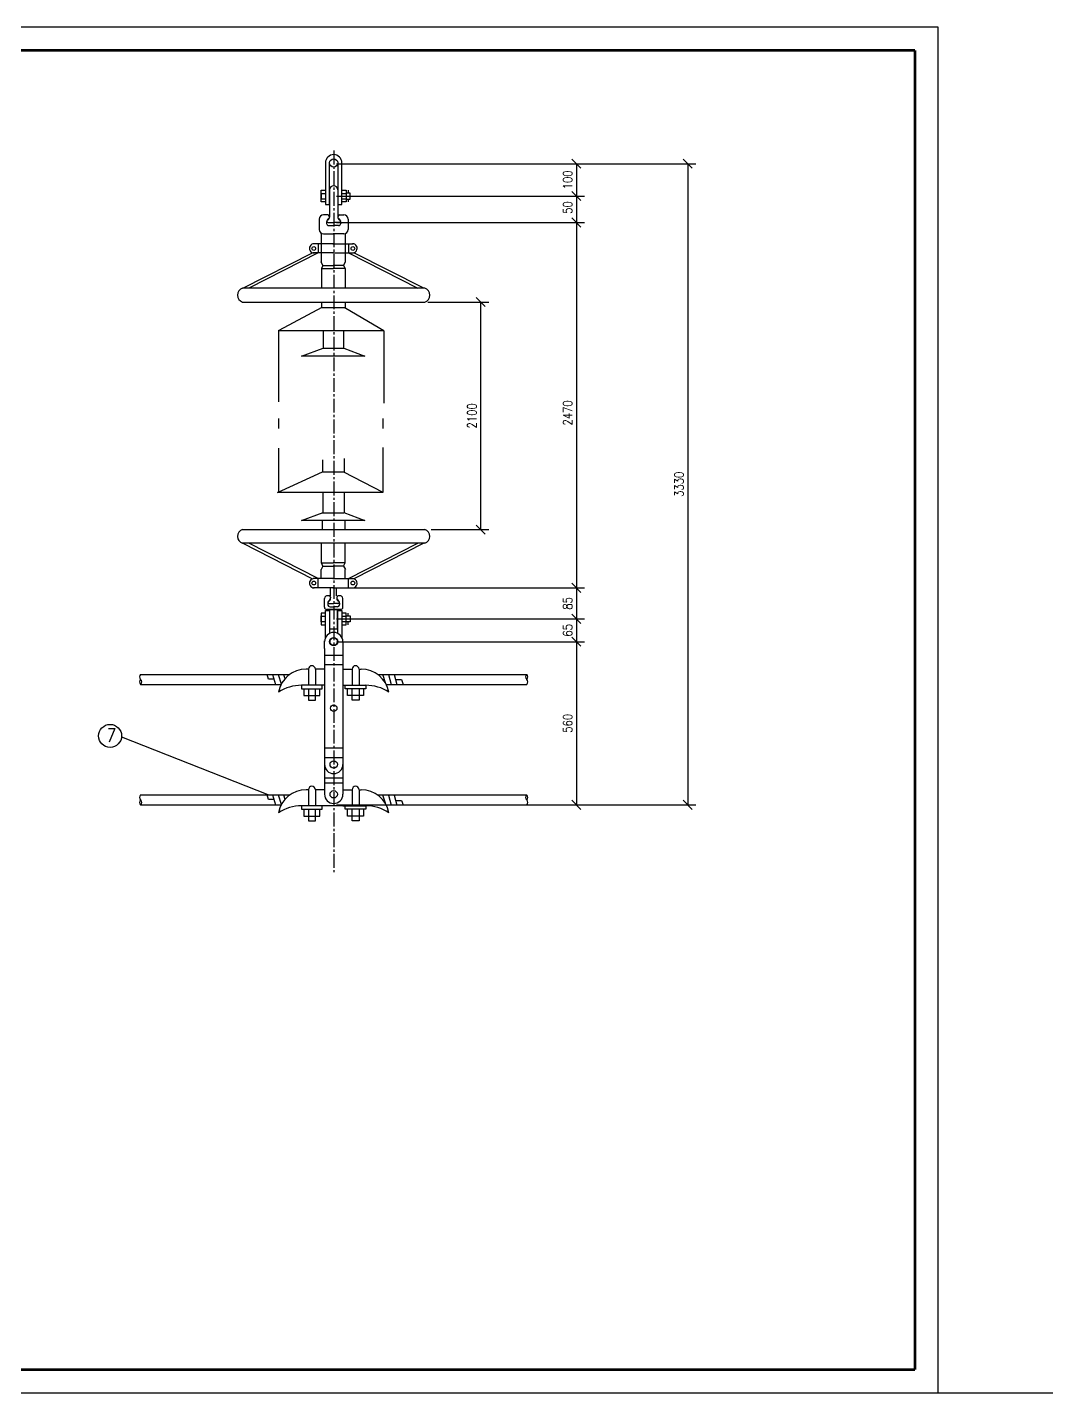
# Model space of a CAD drawing. Extents: x 2254 to 4895, y 1292 to 2309.
# Drawn here: x 3457.3 to 3679.1, y 1651.8 to 1948.8 of the extents above; entities that cross this region are included whole.
import ezdxf

# ---------------------------------------------------------------- set-up
doc = ezdxf.new("R2010")
doc.units = 0
doc.header["$LTSCALE"] = 4
doc.header["$MEASUREMENT"] = 0
doc.linetypes.add('CENTER2', pattern=[1.125, 0.75, -0.125, 0.125, -0.125])
doc.layers.get('0').update_dxf_attribs({"linetype": 'CONTINUOUS'})
doc.layers.get('Defpoints').update_dxf_attribs({"linetype": 'CONTINUOUS'})
for name, color, linetype in [('1', 7, 'CONTINUOUS'), ('CHI', 4, 'CONTINUOUS'), ('ZSSignLayer', 7, 'CONTINUOUS')]:
    doc.layers.add(name, color=color, linetype=linetype)
doc.styles.add('HZ', font='txt.shx', dxfattribs={"width": 0.8, "bigfont": 'hztxt.shx'})
doc.styles.add('标准', font='txt.shx', dxfattribs={"width": 0.8, "oblique": 5})
doc.dimstyles.new('D2N', dxfattribs={"dimscale": 10, "dimtxt": 0.2, "dimasz": 0, "dimexe": 0.18, "dimexo": 0.06, "dimgap": 0.09, "dimtad": 1, "dimdec": 4, "dimzin": 0, "dimdsep": 46, "dimtxsty": 'HZ', "dimtsz": 0.1, "dimcen": 0.09, "dimadec": 0, "dimazin": 0, "dimtfac": 0.9, "dimtdec": 4, "dimtix": 1, "dimtmove": 2, "dimatfit": 3, "dimfxl": 1, "dimtolj": 1, "dimtzin": 0, "dimarcsym": 0})

# ---------------------------------------------------------------- blocks, each defined once
blk = doc.blocks.new('*D85')
at = {"color": 0, "lineweight": -2, "transparency": 16777216}
for p, q in [((3524.56, 1919.13), (3578.56, 1919.13)), ((3577.76, 1918.13), (3575.76, 1920.13)), ((3576.76, 1919.13), (3576.76, 1906.35)), ((3575.76, 1907.35), (3577.76, 1905.35)), ((3524.59, 1906.35), (3578.56, 1906.35))]:
    blk.add_line(p, q, dxfattribs=at)
at = {"layer": 'Defpoints', "color": 0, "ltscale": 0.1, "transparency": 16777216}
for p in [(3523.96, 1919.13), (3523.99, 1906.35), (3576.76, 1906.35)]:
    blk.add_point(p, dxfattribs=at)
at = {"color": 0, "ltscale": 0.1, "transparency": 16777216, "insert": (3574.86, 1909.59), "char_height": 2, "attachment_point": 5, "rotation": 90, "style": 'HZ'}
blk.add_mtext('\\A1;50', dxfattribs=at)
blk = doc.blocks.new('*D86')
at = {"color": 0, "lineweight": -2, "transparency": 16777216}
for p, q in [((3544.41, 1889.04), (3557.73, 1889.04)), ((3556.93, 1888.04), (3554.93, 1890.04)), ((3555.93, 1889.04), (3555.93, 1839.53)), ((3545.15, 1839.53), (3557.73, 1839.53)), ((3554.93, 1840.53), (3556.93, 1838.53))]:
    blk.add_line(p, q, dxfattribs=at)
at = {"layer": 'Defpoints', "color": 0, "ltscale": 0.1, "transparency": 16777216}
for p in [(3543.81, 1889.04), (3544.55, 1839.53), (3555.93, 1839.53)]:
    blk.add_point(p, dxfattribs=at)
at = {"color": 0, "ltscale": 0.1, "transparency": 16777216, "insert": (3554.03, 1864.28), "char_height": 2, "attachment_point": 5, "rotation": 90, "style": 'HZ'}
blk.add_mtext('\\A1;2100', dxfattribs=at)
blk = doc.blocks.new('*D87')
at = {"color": 0, "lineweight": -2, "transparency": 16777216}
for p, q in [((3524.56, 1826.87), (3578.56, 1826.87)), ((3577.76, 1825.87), (3575.76, 1827.87)), ((3576.76, 1826.87), (3576.76, 1820.11)), ((3575.76, 1821.11), (3577.76, 1819.11)), ((3524.56, 1820.11), (3578.56, 1820.11))]:
    blk.add_line(p, q, dxfattribs=at)
at = {"layer": 'Defpoints', "color": 0, "ltscale": 0.1, "transparency": 16777216}
for p in [(3523.96, 1826.87), (3523.96, 1820.11), (3576.76, 1820.11)]:
    blk.add_point(p, dxfattribs=at)
at = {"color": 0, "ltscale": 0.1, "transparency": 16777216, "insert": (3574.86, 1823.49), "char_height": 2, "attachment_point": 5, "rotation": 90, "style": 'HZ'}
blk.add_mtext('\\A1;85', dxfattribs=at)
blk = doc.blocks.new('*D88')
at = {"color": 0, "lineweight": -2, "transparency": 16777216}
for p, q in [((3524.56, 1815.15), (3578.56, 1815.15)), ((3577.76, 1814.15), (3575.76, 1816.15)), ((3576.76, 1815.15), (3576.76, 1779.66)), ((3524.56, 1779.66), (3578.56, 1779.66)), ((3575.76, 1780.66), (3577.76, 1778.66))]:
    blk.add_line(p, q, dxfattribs=at)
at = {"layer": 'Defpoints', "color": 0, "ltscale": 0.1, "transparency": 16777216}
for p in [(3523.96, 1815.15), (3523.96, 1779.66), (3576.76, 1779.66)]:
    blk.add_point(p, dxfattribs=at)
at = {"color": 0, "ltscale": 0.1, "transparency": 16777216, "insert": (3574.86, 1797.41), "char_height": 2, "attachment_point": 5, "rotation": 90, "style": 'HZ'}
blk.add_mtext('\\A1;560', dxfattribs=at)

msp = doc.modelspace()

# ---------------------------------------------------------------- linework, layer by layer
at = {"color": 7}
for p, q in [((3655.44336, 1948.8), (3235.44336, 1948.8)), ((3655.44336, 1651.8), (3655.44336, 1948.8)), ((3522.1611, 1919.29746), (3522.1611, 1910.28226)), ((3523.0611, 1910.28226), (3523.0611, 1919.29746)), ((3524.5611, 1919.1307), (3578.56111, 1919.1307)), ((3524.5611, 1919.1307), (3602.77292, 1919.1307)), ((3524.8611, 1919.29746), (3524.8611, 1910.28226)), ((3525.7611, 1910.28226), (3525.7611, 1919.29746)), ((3577.76111, 1918.1307), (3575.76111, 1920.1307)), ((3576.76111, 1919.1307), (3576.76111, 1912.10111)), ((3601.97292, 1918.1307), (3599.97292, 1920.1307)), ((3600.97292, 1919.1307), (3600.97292, 1779.66346)), ((3521.2611, 1911.45226), (3521.2611, 1913.34226)), ((3521.2611, 1913.34226), (3522.1611, 1913.34226)), ((3521.2611, 1912.71226), (3521.2611, 1911.45226)), ((3522.1611, 1913.34226), (3522.1611, 1912.71226)), ((3523.0611, 1913.43226), (3523.0611, 1907.50242)), ((3524.8611, 1913.43226), (3524.8611, 1908.25726)), ((3524.8611, 1913.43226), (3524.8611, 1907.50242)), ((3525.7611, 1913.34226), (3526.6611, 1913.34226)), ((3525.76114, 1912.71226), (3525.7611, 1912.71226)), ((3526.6611, 1913.34226), (3526.6611, 1910.82226)), ((3527.5611, 1912.71226), (3526.6629, 1912.71226)), ((3527.1111, 1913.34226), (3527.1111, 1912.71226)), ((3527.5611, 1911.45226), (3527.5611, 1912.71226)), ((3577.76111, 1911.10111), (3575.76111, 1913.10111)), ((3521.2611, 1912.65348), (3522.16625, 1912.65348)), ((3521.2611, 1911.5235), (3522.16383, 1911.5235)), ((3521.2611, 1910.82226), (3521.2611, 1911.45226)), ((3522.1611, 1910.82226), (3521.2611, 1910.82226)), ((3522.1611, 1911.45226), (3522.1611, 1910.82226)), ((3522.1611, 1910.28226), (3523.0611, 1910.28226)), ((3524.5611, 1912.10111), (3578.56111, 1912.10111)), ((3524.8611, 1910.28226), (3525.7611, 1910.28226)), ((3525.7611, 1911.45226), (3525.76114, 1911.45226)), ((3525.7611, 1910.82226), (3525.7611, 1911.45226)), ((3526.6611, 1910.82226), (3525.7611, 1910.82226)), ((3525.76114, 1912.64875), (3526.6629, 1912.64875)), ((3525.76357, 1911.51196), (3526.66338, 1911.51196)), ((3526.6629, 1911.45226), (3527.5611, 1911.45226)), ((3527.1111, 1911.45226), (3527.1111, 1910.82226)), ((3577.76111, 1905.35499), (3575.76111, 1907.35499)), ((3522.41255, 1906.4488), (3522.41255, 1906.15662)), ((3522.75265, 1906.35499), (3523.92955, 1906.35499)), ((3522.91255, 1905.65662), (3523.92955, 1905.65662)), ((3525.16955, 1906.35499), (3523.99265, 1906.35499)), ((3525.00965, 1905.65662), (3523.99265, 1905.65662)), ((3524.59265, 1906.35499), (3578.56111, 1906.35499)), ((3525.50965, 1906.4488), (3525.50965, 1906.15662)), ((3576.76111, 1906.35499), (3576.76111, 1823.4701)), ((3521.93886, 1822.67836), (3521.93886, 1824.58367)), ((3525.98334, 1822.67836), (3525.98334, 1824.58367)), ((3521.2611, 1821.38009), (3521.2611, 1820.75009)), ((3522.1611, 1821.38009), (3521.2611, 1821.38009)), ((3521.2611, 1820.75009), (3521.2611, 1818.86009)), ((3521.2611, 1819.49009), (3521.2611, 1820.75009)), ((3521.2611, 1820.67885), (3522.16383, 1820.67885)), ((3522.1611, 1821.92009), (3523.0611, 1821.92009)), ((3522.1611, 1816.04344), (3522.1611, 1821.92009)), ((3522.1611, 1820.75009), (3522.1611, 1821.38009)), ((3522.43886, 1822.17836), (3525.48334, 1822.17836)), ((3525.48334, 1822.17836), (3522.43886, 1822.17836)), ((3522.66392, 1823.56391), (3522.66392, 1823.27173)), ((3523.00402, 1823.4701), (3523.9611, 1823.4701)), ((3523.0611, 1821.92009), (3523.0611, 1816.95885)), ((3523.16392, 1822.77173), (3523.9611, 1822.77173)), ((3524.91818, 1823.4701), (3523.9611, 1823.4701)), ((3524.75828, 1822.77173), (3523.9611, 1822.77173)), ((3524.8611, 1821.92009), (3525.7611, 1821.92009)), ((3524.8611, 1816.95959), (3524.8611, 1821.92009)), ((3525.25828, 1823.56391), (3525.25828, 1823.27173)), ((3525.7611, 1821.92009), (3525.7611, 1816.04644)), ((3525.7611, 1821.38009), (3525.7611, 1820.75009)), ((3526.6611, 1821.38009), (3525.7611, 1821.38009)), ((3525.7611, 1820.75009), (3525.76114, 1820.75009)), ((3525.76357, 1820.6904), (3526.66338, 1820.6904)), ((3526.6611, 1818.86009), (3526.6611, 1821.38009)), ((3526.6629, 1820.75009), (3527.5611, 1820.75009)), ((3527.1111, 1820.75009), (3527.1111, 1821.38009)), ((3527.5611, 1820.75009), (3527.5611, 1819.49009)), ((3577.76111, 1819.10987), (3575.76111, 1821.10987)), ((3521.2611, 1819.54888), (3522.16625, 1819.54888)), ((3521.2611, 1818.86009), (3522.1611, 1818.86009)), ((3522.1611, 1818.86009), (3522.1611, 1819.49009)), ((3524.5611, 1820.10987), (3578.56111, 1820.10987)), ((3525.76114, 1819.49009), (3525.7611, 1819.49009)), ((3525.7611, 1818.86009), (3526.6611, 1818.86009)), ((3525.76114, 1819.5536), (3526.6629, 1819.5536)), ((3527.5611, 1819.49009), (3526.6629, 1819.49009)), ((3527.1111, 1818.86009), (3527.1111, 1819.49009)), ((3576.76111, 1820.10987), (3576.76111, 1815.15368)), ((3521.96809, 1813.68266), (3521.96809, 1815.33132)), ((3524.5611, 1815.15368), (3578.56111, 1815.15368)), ((3525.96183, 1815.17316), (3525.96183, 1811.43052)), ((3525.96809, 1814.67529), (3525.96809, 1813.68266)), ((3577.76111, 1814.15368), (3575.76111, 1816.15368)), ((3521.96809, 1813.68266), (3521.96809, 1808.18266)), ((3525.96809, 1812.18266), (3521.96809, 1812.18266)), ((3521.96809, 1812.18266), (3521.96809, 1810.18266)), ((3525.96809, 1813.68266), (3525.96809, 1808.18266)), ((3518.44147, 1809.18266), (3517.96809, 1809.18266)), ((3518.46809, 1809.18266), (3518.46809, 1805.68266)), ((3521.96809, 1809.18266), (3519.93208, 1809.18266)), ((3519.96809, 1809.18266), (3519.96809, 1805.68266)), ((3521.96809, 1810.18266), (3525.96809, 1810.18266)), ((3525.96809, 1809.18266), (3527.95768, 1809.18266)), ((3527.96809, 1809.18266), (3527.96809, 1805.68266)), ((3529.4483, 1809.18266), (3529.96809, 1809.18266)), ((3529.46809, 1809.18266), (3529.46809, 1805.68266)), ((3509.76809, 1807.03266), (3509.46809, 1808.03266)), ((3510.89309, 1807.03266), (3509.76809, 1807.03266)), ((3510.61809, 1808.03266), (3511.31809, 1805.88266)), ((3511.91809, 1808.03266), (3512.51809, 1805.98266)), ((3513.06809, 1808.03266), (3513.36809, 1807.13266)), ((3521.96809, 1808.18266), (3521.96809, 1781.96346)), ((3525.96809, 1808.18266), (3525.96809, 1781.96346)), ((3535.21809, 1806.24398), (3534.66809, 1807.99398)), ((3535.86809, 1807.99398), (3536.46809, 1805.81898)), ((3537.11809, 1807.99398), (3537.71809, 1805.81898)), ((3537.45326, 1806.90876), (3538.7453, 1806.90876)), ((3538.7453, 1806.90876), (3539.0883, 1805.82391)), ((3516.96809, 1805.68266), (3516.96809, 1804.93266)), ((3521.96809, 1805.68266), (3516.96809, 1805.68266)), ((3516.96809, 1804.93266), (3521.46809, 1804.93266)), ((3517.46809, 1804.93266), (3517.46809, 1803.43266)), ((3517.46809, 1803.43266), (3520.96809, 1803.43266)), ((3518.46809, 1804.93266), (3518.46809, 1802.43266)), ((3519.96809, 1802.43266), (3519.96809, 1804.93266)), ((3520.96809, 1803.43266), (3520.96809, 1804.93266)), ((3521.46809, 1804.93266), (3521.46809, 1805.68266)), ((3525.96809, 1805.68266), (3530.96809, 1805.68266)), ((3526.46809, 1804.93266), (3526.46809, 1805.68266)), ((3530.96809, 1804.93266), (3526.46809, 1804.93266)), ((3526.96809, 1803.43266), (3526.96809, 1804.93266)), ((3530.46809, 1803.43266), (3526.96809, 1803.43266)), ((3527.96809, 1802.43266), (3527.96809, 1804.93266)), ((3529.46809, 1804.93266), (3529.46809, 1802.43266)), ((3530.46809, 1804.93266), (3530.46809, 1803.43266)), ((3530.96809, 1805.68266), (3530.96809, 1804.93266)), ((3518.46809, 1802.43266), (3519.96809, 1802.43266)), ((3529.46809, 1802.43266), (3527.96809, 1802.43266)), ((3525.96809, 1791.96346), (3521.96809, 1791.96346)), ((3521.96809, 1791.96346), (3521.96809, 1789.96346)), ((3521.96809, 1789.96346), (3525.96809, 1789.96346)), ((3525.96809, 1785.46346), (3521.96809, 1785.46346)), ((3521.96809, 1785.46346), (3521.96809, 1784.46346)), ((3518.44147, 1782.96346), (3517.96809, 1782.96346)), ((3518.46809, 1782.96346), (3518.46809, 1779.46346)), ((3521.96809, 1782.96346), (3519.96561, 1782.96346)), ((3519.96809, 1782.96346), (3519.96809, 1779.46346)), ((3521.96809, 1784.46346), (3525.96809, 1784.46346)), ((3525.96809, 1782.96346), (3527.97573, 1782.96346)), ((3527.96809, 1782.96346), (3527.96809, 1779.46346)), ((3529.44572, 1782.96346), (3529.96809, 1782.96346)), ((3529.46809, 1782.96346), (3529.46809, 1779.46346)), ((3509.76809, 1780.83061), (3509.46809, 1781.83061)), ((3510.89309, 1780.83061), (3509.76809, 1780.83061)), ((3510.61809, 1781.83061), (3511.31809, 1779.68061)), ((3511.91809, 1781.83061), (3512.51809, 1779.78061)), ((3513.06809, 1781.83061), (3513.36809, 1780.93061)), ((3521.96809, 1779.46346), (3516.96809, 1779.46346)), ((3516.96809, 1779.46346), (3516.96809, 1778.71346)), ((3521.46809, 1778.71346), (3521.46809, 1779.46346)), ((3525.96809, 1779.46346), (3521.96809, 1779.46346)), ((3524.5611, 1779.66346), (3602.77292, 1779.66346)), ((3525.96809, 1779.46346), (3530.96809, 1779.46346)), ((3526.46809, 1778.71346), (3526.46809, 1779.46346)), ((3530.96809, 1779.46346), (3530.96809, 1778.71346)), ((3535.21809, 1780.05277), (3534.66809, 1781.80277)), ((3535.86809, 1781.80277), (3536.46809, 1779.62777)), ((3537.11809, 1781.80277), (3537.71809, 1779.62777)), ((3537.41974, 1780.62383), (3538.72725, 1780.62383)), ((3538.72725, 1780.62383), (3539.05477, 1779.64496)), ((3601.97292, 1778.66346), (3599.97292, 1780.66346)), ((3516.96809, 1778.71346), (3521.46809, 1778.71346)), ((3517.46809, 1778.71346), (3517.46809, 1777.21346)), ((3517.46809, 1777.21346), (3520.96809, 1777.21346)), ((3518.46809, 1778.71346), (3518.46809, 1776.21346)), ((3518.46809, 1776.21346), (3519.96809, 1776.21346)), ((3519.96809, 1776.21346), (3519.96809, 1778.71346)), ((3520.96809, 1777.21346), (3520.96809, 1778.71346)), ((3530.96809, 1778.71346), (3526.46809, 1778.71346)), ((3526.96809, 1777.21346), (3526.96809, 1778.71346)), ((3530.46809, 1777.21346), (3526.96809, 1777.21346)), ((3527.96809, 1776.21346), (3527.96809, 1778.71346)), ((3529.46809, 1776.21346), (3527.96809, 1776.21346)), ((3529.46809, 1778.71346), (3529.46809, 1776.21346)), ((3530.46809, 1778.71346), (3530.46809, 1777.21346)), ((3235.44336, 1651.8), (3655.44336, 1651.8))]:
    msp.add_line(p, q, dxfattribs=at)
at = {"color": 7, "linetype": 'CENTER2'}
msp.add_line((3523.9611, 1921.9796), (3523.9611, 1765.01984), dxfattribs=at)
at = {"color": 7, "const_width": 0.6}
for points in [[(3650.44336, 1943.8), (3260.44336, 1943.8)], [(3650.44336, 1656.8), (3650.44336, 1943.8)], [(3260.44336, 1656.8), (3650.44336, 1656.8)]]:
    msp.add_lwpolyline(points, dxfattribs=at)
at = {"color": 7}
for points in [[(3523.28623, 1825.15996), (3523.28623, 1826.87029)], [(3524.6036, 1825.15996), (3524.6036, 1826.87029)], [(3523.13032, 1817.9858), (3524.79188, 1817.9858)]]:
    msp.add_lwpolyline(points, dxfattribs=at)
for points in [[(3523.13032, 1817.9858), (3523.13032, 1821.97836, 0.414213562), (3522.93032, 1822.17836), (3522.69979, 1822.17836)], [(3524.79188, 1817.9858), (3524.79188, 1821.97836, -0.414213562), (3524.99188, 1822.17836), (3525.22241, 1822.17836)]]:
    msp.add_lwpolyline(points, format="xyb", dxfattribs=at)
for centre, radius in [((3523.9611, 1919.29746), 0.9), ((3523.9611, 1815.16976), 0.9), ((3523.96183, 1815.17316), 0.8), ((3523.96809, 1800.68266), 0.7), ((3523.96809, 1788.46346), 0.8), ((3523.96809, 1781.96346), 0.8)]:
    msp.add_circle(centre, radius, dxfattribs=at)
for centre, radius, start, end in [((3523.9611, 1919.29746), 1.8, 0, 180), ((3523.9611, 1913.43226), 0.9, 0, 180), ((3523.54543, 1906.26534), 1.14764, 127.012738, 170.8009832), ((3522.86426, 1906.45604), 0.4546, 114.4441155, 159.0758436), ((3522.46924, 1907.32507), 0.5, 294.4441155, 320.411429), ((3522.57686, 1907.57951), 0.48512, 304.9201048, 73.5843159), ((3522.24043, 1907.55317), 0.82223, 318.3225766, 356.4615169), ((3525.34534, 1907.57951), 0.48512, 106.4156841, 235.0798952), ((3525.68177, 1907.55317), 0.82223, 183.5384831, 221.6774234), ((3524.37677, 1906.26534), 1.14764, 9.1990168, 52.987262), ((3525.45296, 1907.32507), 0.5, 219.588571, 245.5558845), ((3525.05794, 1906.45604), 0.4546, 20.9241564, 65.5558845), ((3522.91255, 1906.15662), 0.5, 180, 270), ((3522.76004, 1906.6852), 0.33115, 194.2628637, 274.3288038), ((3525.00965, 1906.15662), 0.5, 270, 0), ((3525.16216, 1906.6852), 0.33115, 265.6711962, 345.7371363), ((3522.43886, 1824.58367), 0.5, 113.6429047, 180), ((3522.83208, 1823.68546), 1.4805, 84.8362491, 113.6429047), ((3523.7968, 1823.38044), 1.14764, 127.012738, 170.8009832), ((3523.0114, 1823.80031), 0.33115, 194.2628637, 274.3288038), ((3523.11563, 1823.57114), 0.4546, 114.4441155, 159.0758436), ((3522.72061, 1824.44018), 0.5, 294.4441155, 320.411429), ((3522.82823, 1824.69461), 0.48512, 304.9201048, 73.5843159), ((3522.56408, 1824.62311), 0.73836, 317.2111654, 0.3517264), ((3525.09397, 1824.69461), 0.48512, 106.4156841, 235.0798952), ((3525.35812, 1824.62311), 0.73836, 179.6482736, 222.7888346), ((3524.1254, 1823.38044), 1.14764, 9.1990168, 52.987262), ((3525.20159, 1824.44018), 0.5, 219.588571, 245.5558845), ((3524.9108, 1823.80031), 0.33115, 265.6711962, 345.7371363), ((3525.09013, 1823.68546), 1.4805, 66.3570953, 95.1637509), ((3524.80657, 1823.57114), 0.4546, 20.9241564, 65.5558845), ((3525.48334, 1824.58367), 0.5, 0, 66.3570953), ((3522.43886, 1822.67836), 0.5, 180, 270), ((3523.16392, 1823.27173), 0.5, 180, 270), ((3524.75828, 1823.27173), 0.5, 270, 0), ((3525.48334, 1822.67836), 0.5, 270, 0), ((3523.96183, 1815.17316), 2, 0, 180), ((3517.96809, 1803.08266), 6.1, 90, 169.6111422), ((3519.21809, 1809.18266), 0.75, 0, 180), ((3528.71809, 1809.18266), 0.75, 0, 180), ((3529.96809, 1803.08266), 6.1, 10.3888578, 90), ((3482.41965, 1807.49516), 0.70201, 130.0341652, 229.9658348), ((3482.41965, 1806.42016), 0.70201, 130.0341652, 229.9658348), ((3481.51653, 1806.42016), 0.70201, 310.0341652, 49.9658348), ((3566.41582, 1807.48857), 0.70201, 130.0341652, 229.9658348), ((3565.51269, 1807.48857), 0.70201, 310.0341652, 49.9658348), ((3565.51269, 1806.41357), 0.70201, 310.0341652, 49.9658348), ((3516.96809, 1796.59932), 9.08333, 90, 123.3984885), ((3530.96809, 1796.59932), 9.08333, 56.6015115, 90), ((3523.96809, 1788.46346), 2, 180, 0), ((3517.96809, 1776.86346), 6.1, 90, 169.6111422), ((3519.21809, 1782.96346), 0.75, 0, 180), ((3528.71809, 1782.96346), 0.75, 0, 180), ((3529.96809, 1776.86346), 6.1, 10.3888578, 90), ((3482.41965, 1781.27596), 0.70201, 130.0341652, 229.9658348), ((3482.41965, 1780.20096), 0.70201, 130.0341652, 229.9658348), ((3481.51653, 1780.20096), 0.70201, 310.0341652, 49.9658348), ((3516.96809, 1770.38013), 9.08333, 90, 123.3984885), ((3523.96809, 1781.96346), 2, 180, 0), ((3530.96809, 1770.38013), 9.08333, 56.6015115, 90), ((3566.41582, 1781.26937), 0.70201, 130.0341652, 229.9658348), ((3565.51269, 1781.26937), 0.70201, 310.0341652, 49.9658348), ((3565.51269, 1780.19437), 0.70201, 310.0341652, 49.9658348)]:
    msp.add_arc(centre, radius, start, end, dxfattribs=at)
at = {"layer": '1', "color": 7}
for p, q in [((3481.96809, 1808.03266), (3514.40333, 1808.03266)), ((3481.96809, 1805.88266), (3512.54868, 1805.88266)), ((3533.53285, 1808.03266), (3565.9563, 1808.03266)), ((3535.3875, 1805.88266), (3565.97199, 1805.88266)), ((3535.53059, 1805.88266), (3549.14809, 1805.88266)), ((3477.81744, 1794.49871), (3509.66559, 1781.93051)), ((3481.96809, 1781.81346), (3514.40333, 1781.81346)), ((3481.96809, 1779.66346), (3512.54868, 1779.66346)), ((3533.53285, 1781.81346), (3565.9563, 1781.81346)), ((3535.3875, 1779.66346), (3565.97199, 1779.66346))]:
    msp.add_line(p, q, dxfattribs=at)
msp.add_circle((3475.32347, 1794.67235), 2.5, dxfattribs=at)
at = {"layer": 'CHI', "color": 7}
for p, q in [((3520.7781, 1907.04485), (3520.7781, 1904.85494)), ((3522.71396, 1908.04485), (3521.7781, 1908.04485)), ((3525.20824, 1908.04485), (3525.37039, 1908.04485)), ((3525.20824, 1908.04485), (3526.1441, 1908.04485)), ((3527.1441, 1907.04485), (3527.1441, 1904.85494)), ((3521.26897, 1903.99425), (3521.26897, 1897.74719)), ((3521.7781, 1903.85494), (3523.94156, 1903.85494)), ((3526.14304, 1903.85494), (3523.8202, 1903.85494)), ((3526.49024, 1903.91715), (3526.49024, 1897.74719)), ((3527.14304, 1906.11789), (3527.14304, 1904.85494)), ((3523.94909, 1901.72752), (3519.57376, 1901.72752)), ((3520.56365, 1901.72752), (3520.56365, 1899.71571)), ((3523.81012, 1901.72752), (3528.18545, 1901.72752)), ((3527.19556, 1901.72752), (3527.19556, 1899.71571)), ((3504.1944, 1892.03588), (3519.38107, 1899.76508)), ((3520.60725, 1899.72752), (3505.52815, 1892.03588)), ((3523.94909, 1899.72752), (3519.52921, 1899.72752)), ((3523.81012, 1899.72752), (3528.23, 1899.72752)), ((3527.15196, 1899.72752), (3542.23107, 1892.03588)), ((3543.56482, 1892.03588), (3528.37815, 1899.76508)), ((3521.6305, 1897.02431), (3521.26337, 1897.7584)), ((3521.63106, 1897.02319), (3521.27338, 1896.30799)), ((3521.27462, 1896.31903), (3523.92093, 1896.31903)), ((3521.27462, 1896.31903), (3521.27462, 1892.03588)), ((3521.6305, 1897.02431), (3523.92093, 1897.02431)), ((3526.12872, 1897.02431), (3523.83829, 1897.02431)), ((3526.48459, 1896.31903), (3523.83829, 1896.31903)), ((3526.12816, 1897.02319), (3526.48584, 1896.30799)), ((3526.12872, 1897.02431), (3526.49585, 1897.7584)), ((3526.48459, 1896.31903), (3526.48459, 1892.03588)), ((3503.94489, 1892.03588), (3503.94489, 1892.03588)), ((3543.81433, 1892.03588), (3504.11605, 1892.03588)), ((3543.81433, 1892.03588), (3543.81433, 1892.03588)), ((3504.05935, 1889.03588), (3543.81433, 1889.03588)), ((3521.27462, 1889.03588), (3521.27462, 1887.75636)), ((3526.48459, 1889.03588), (3526.48459, 1887.66093)), ((3521.39562, 1887.82042), (3512.03507, 1882.865)), ((3521.28023, 1887.82042), (3526.41254, 1887.82042)), ((3526.56815, 1887.71346), (3534.85318, 1882.81792)), ((3534.85437, 1882.79109), (3511.89131, 1882.79109)), ((3511.96106, 1882.79109), (3511.96106, 1867.33781)), ((3521.6713, 1882.79109), (3521.6713, 1878.96633)), ((3521.6713, 1882.79109), (3521.6713, 1881.58954)), ((3526.19434, 1878.97803), (3526.19434, 1882.79109)), ((3526.19434, 1881.37245), (3526.19434, 1882.79109)), ((3534.85437, 1882.79109), (3534.85437, 1867.04522)), ((3516.96734, 1877.24756), (3521.6713, 1878.98436)), ((3530.71739, 1877.24756), (3516.96734, 1877.24756)), ((3521.67439, 1878.97803), (3526.19743, 1878.97803)), ((3526.19434, 1878.98436), (3530.71739, 1877.24756)), ((3511.9696, 1863.6769), (3511.9696, 1861.50353)), ((3534.68245, 1863.6769), (3534.68245, 1861.50353)), ((3511.9696, 1857.26452), (3511.9696, 1847.58867)), ((3534.63653, 1857.41591), (3534.63653, 1847.58867)), ((3521.54363, 1854.73652), (3521.54363, 1852.12621)), ((3526.22776, 1855.00534), (3526.22776, 1852.06875)), ((3511.74403, 1847.63715), (3521.53863, 1852.13226)), ((3521.53863, 1852.13226), (3526.22776, 1852.13226)), ((3526.11944, 1852.13373), (3534.63653, 1847.66242)), ((3534.63653, 1847.58867), (3511.71724, 1847.58867)), ((3521.57504, 1847.58867), (3521.57504, 1843.02959)), ((3526.2906, 1843.08734), (3526.2906, 1847.64642)), ((3516.96734, 1841.50989), (3521.6713, 1843.24669)), ((3530.71739, 1841.50989), (3516.96734, 1841.50989)), ((3521.53655, 1839.56654), (3521.53655, 1841.51213)), ((3521.6713, 1843.21674), (3526.19434, 1843.21674)), ((3526.19434, 1843.24669), (3530.71739, 1841.50989)), ((3526.43646, 1839.5643), (3526.43646, 1841.50989)), ((3504.05935, 1839.5643), (3543.81433, 1839.5643)), ((3503.94489, 1836.5643), (3503.94489, 1836.5643)), ((3543.81433, 1836.5643), (3504.11605, 1836.5643)), ((3504.1944, 1836.5643), (3519.38107, 1828.8351)), ((3520.60725, 1828.87267), (3505.52815, 1836.5643)), ((3521.27462, 1832.28116), (3521.27462, 1836.5643)), ((3526.48459, 1832.28116), (3526.48459, 1836.5643)), ((3527.15196, 1828.87267), (3542.23107, 1836.5643)), ((3543.56482, 1836.5643), (3528.37815, 1828.8351)), ((3543.81433, 1836.5643), (3543.81433, 1836.5643)), ((3521.6305, 1831.57588), (3521.26337, 1830.84179)), ((3521.26897, 1828.87267), (3521.26897, 1830.85299)), ((3521.63106, 1831.577), (3521.27338, 1832.2922)), ((3521.27462, 1832.28116), (3523.92093, 1832.28116)), ((3521.6305, 1831.57588), (3523.92093, 1831.57588)), ((3526.48459, 1832.28116), (3523.83829, 1832.28116)), ((3526.12872, 1831.57588), (3523.83829, 1831.57588)), ((3526.12816, 1831.577), (3526.48584, 1832.2922)), ((3526.12872, 1831.57588), (3526.49585, 1830.84179)), ((3526.49024, 1828.87267), (3526.49024, 1830.85299)), ((3523.94909, 1828.87267), (3519.52921, 1828.87267)), ((3523.94909, 1826.87267), (3519.57376, 1826.87267)), ((3520.56365, 1826.87267), (3520.56365, 1828.88447)), ((3523.81012, 1828.87267), (3528.23, 1828.87267)), ((3523.81012, 1826.87267), (3528.18545, 1826.87267)), ((3527.19556, 1826.87267), (3527.19556, 1828.88447))]:
    msp.add_line(p, q, dxfattribs=at)
for centre in [(3519.62223, 1900.68622), (3528.13698, 1900.68622), (3519.62223, 1827.91397), (3528.13698, 1827.91397)]:
    msp.add_circle(centre, 0.40741, dxfattribs=at)
for centre, radius, start, end in [((3521.7781, 1907.04485), 1, 90, 180), ((3526.1441, 1907.04485), 1, 0, 90), ((3521.7781, 1904.85494), 1, 180, 270), ((3526.14304, 1904.85494), 1, 270, 0), ((3519.6881, 1900.73108), 1.00298, 90.0510526, 273.9639735), ((3528.07112, 1900.73108), 1.00298, 266.0360265, 89.9489474), ((3504.62964, 1890.54048), 1.58114, 108.4349488, 251.5650512), ((3543.31433, 1890.53588), 1.58114, 288.4349488, 71.5650512), ((3504.62964, 1838.0597), 1.58114, 108.4349488, 251.5650512), ((3543.31433, 1838.0643), 1.58114, 288.4349488, 71.5650512), ((3519.6881, 1827.86911), 1.00298, 86.0360265, 269.9489474), ((3528.07112, 1827.86911), 1.00298, 270.0510526, 93.9639735)]:
    msp.add_arc(centre, radius, start, end, dxfattribs=at)
at = {"layer": 'Defpoints', "color": 7, "linetype": 'ByBlock'}
msp.add_point((3523.9611, 1817.2358), dxfattribs=at)
at = {"layer": 'ZSSignLayer', "ltscale": 0.1}
msp.add_line((3655.44336, 1651.8), (3702.71504, 1651.8), dxfattribs=at)

# ---------------------------------------------------------------- texts
at = {"color": 7, "char_height": 2, "attachment_point": 5, "rotation": 90, "style": 'HZ'}
for s, insert in [('\\A1;100', (3574.86111, 1915.61591)), ('\\A1;2470', (3574.86111, 1864.91255)), ('\\A1;3330', (3599.07292, 1849.39708)), ('\\A1;65', (3574.86111, 1817.63178))]:
    msp.add_mtext(s, dxfattribs=dict(at, insert=insert))
at = {"layer": 'CHI', "color": 7, "style": '标准', "oblique": 5, "width": 0.8}
msp.add_text('7', height=3, dxfattribs=at).set_placement((3474.3658, 1793.29346))

# ---------------------------------------------------------------- dimensions: what is measured, and where the dimension line sits
at = {"color": 7}
dim = msp.add_linear_dim(base=(3576.76111, 1906.35499), p1=(3523.9611, 1919.1307), p2=(3523.99265, 1906.35499), angle=90, text='50', dimstyle='D2N', override={"dimfxl": 1.25}, dxfattribs=at)
dim.commit()
dim.dimension.update_dxf_attribs({"geometry": '*D85', "text_midpoint": (3574.86111, 1909.58751), "dimtype": 160})
for base, p1, p2, text, picture, middle in [((3555.92753, 1839.52838), (3543.81433, 1889.03588), (3544.54578, 1839.52838), '2100', '*D86', (3554.02753, 1864.28213)), ((3576.76111, 1820.10987), (3523.9611, 1826.87267), (3523.9611, 1820.10987), '85', '*D87', (3574.86111, 1823.49127)), ((3576.76111, 1779.66346), (3523.9611, 1815.15368), (3523.9611, 1779.66346), '560', '*D88', (3574.86111, 1797.40857))]:
    dim = msp.add_linear_dim(base=base, p1=p1, p2=p2, angle=90, text=text, dimstyle='D2N', override={"dimfxl": 1.25}, dxfattribs=at)
    dim.commit()
    dim.dimension.update_dxf_attribs({"geometry": picture, "text_midpoint": middle})

doc.saveas('drawing.dxf')
